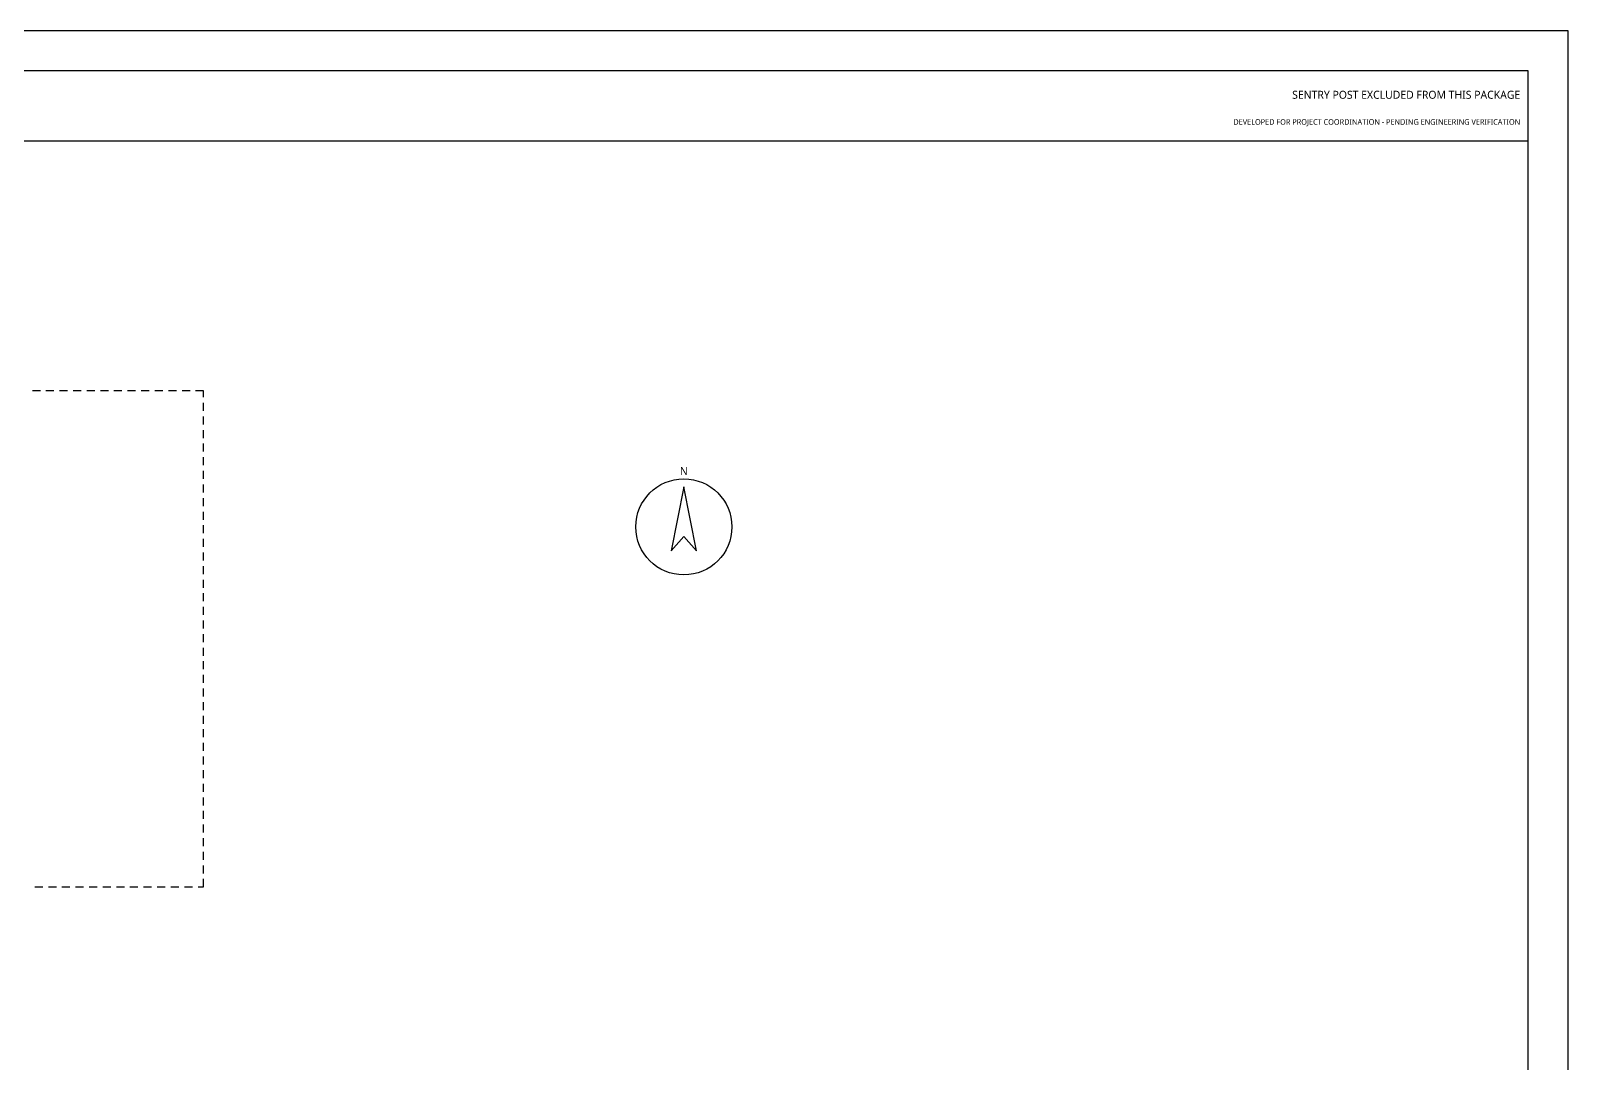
# Model space of a CAD drawing. Header units: millimetres. Extents: x 0 to 841, y 0 to 594.
# Drawn here: x 456.8 to 841, y 335.9 to 594 of the extents above; entities that cross this region are included whole.
import ezdxf
from ezdxf.enums import TextEntityAlignment as Align

# ---------------------------------------------------------------- set-up
doc = ezdxf.new("R2010")
doc.units = ezdxf.units.MM
for name, color, linetype in [('M-ARCH-HIDDEN', 8, 'Continuous'), ('M-FLAG', 1, 'Continuous'), ('M-TITLE', 7, 'Continuous'), ('S-TITLE', 7, 'Continuous')]:
    doc.layers.add(name, color=color, linetype=linetype)
doc.styles.add('OpenSans', font='OpenSans-Regular.ttf')

# ---------------------------------------------------------------- blocks, each defined once
blk = doc.blocks.new('NORTH')
at = {"layer": 'S-TITLE'}
blk.add_lwpolyline([(0, 10), (-3.2, -6), (0, -2.4), (3.2, -6), (0, 10)], close=True, dxfattribs=at)
blk.add_circle((0, 0), 12, dxfattribs=at)

msp = doc.modelspace()

# ---------------------------------------------------------------- linework, layer by layer
at = {"layer": 'M-ARCH-HIDDEN'}
for p, q in [((459.2, 504), (457.2, 504)), ((462.6, 504), (460.6, 504)), ((466, 504), (464, 504)), ((469.4, 504), (467.4, 504)), ((472.8, 504), (470.8, 504)), ((476.2, 504), (474.2, 504)), ((479.6, 504), (477.6, 504)), ((483, 504), (481, 504)), ((486.4, 504), (484.4, 504)), ((489.8, 504), (487.8, 504)), ((493.2, 504), (491.2, 504)), ((496.6, 504), (494.6, 504)), ((500, 504), (498, 504)), ((500, 502.4), (500, 504)), ((500, 499), (500, 501)), ((500, 495.6), (500, 497.6)), ((500, 492.2), (500, 494.2)), ((500, 488.8), (500, 490.8)), ((500, 485.4), (500, 487.4)), ((500, 482), (500, 484)), ((500, 478.6), (500, 480.6)), ((500, 475.2), (500, 477.2)), ((500, 471.8), (500, 473.8)), ((500, 468.4), (500, 470.4)), ((500, 465), (500, 467)), ((500, 461.6), (500, 463.6)), ((500, 458.2), (500, 460.2)), ((500, 454.8), (500, 456.8)), ((500, 451.4), (500, 453.4)), ((500, 448), (500, 450)), ((500, 444.6), (500, 446.6)), ((500, 441.2), (500, 443.2)), ((500, 437.8), (500, 439.8)), ((500, 434.4), (500, 436.4)), ((500, 431), (500, 433)), ((500, 427.6), (500, 429.6)), ((500, 424.2), (500, 426.2)), ((500, 420.8), (500, 422.8)), ((500, 417.4), (500, 419.4)), ((500, 414), (500, 416)), ((500, 410.6), (500, 412.6)), ((500, 407.2), (500, 409.2)), ((500, 403.8), (500, 405.8)), ((500, 400.4), (500, 402.4)), ((500, 397), (500, 399)), ((500, 393.6), (500, 395.6)), ((500, 390.2), (500, 392.2)), ((500, 386.8), (500, 388.8)), ((500, 383.4), (500, 385.4)), ((500, 380), (500, 382)), ((457.8, 380), (459.8, 380)), ((461.2, 380), (463.2, 380)), ((464.6, 380), (466.6, 380)), ((468, 380), (470, 380)), ((471.4, 380), (473.4, 380)), ((474.8, 380), (476.8, 380)), ((478.2, 380), (480.2, 380)), ((481.6, 380), (483.6, 380)), ((485, 380), (487, 380)), ((488.4, 380), (490.4, 380)), ((491.8, 380), (493.8, 380)), ((495.2, 380), (497.2, 380)), ((498.6, 380), (500, 380))]:
    msp.add_line(p, q, dxfattribs=at)
at = {"layer": 'M-TITLE'}
msp.add_line((10, 566.5), (831, 566.5), dxfattribs=at)
at = {"layer": 'S-TITLE'}
for points in [[(0, 0), (841, 0), (841, 594), (0, 594)], [(10, 10), (831, 10), (831, 584), (10, 584)]]:
    msp.add_lwpolyline(points, close=True, dxfattribs=at)

# ---------------------------------------------------------------- block references
at = {"layer": 'M-TITLE'}
msp.add_blockref('NORTH', (620, 470), dxfattribs=at)

# ---------------------------------------------------------------- texts
at = {"layer": 'M-FLAG', "style": 'OpenSans'}
for s, height, p in [('SENTRY POST EXCLUDED FROM THIS PACKAGE', 2, (829, 577)), ('DEVELOPED FOR PROJECT COORDINATION - PENDING ENGINEERING VERIFICATION', 1.4, (829, 570.5))]:
    msp.add_text(s, height=height, dxfattribs=at).set_placement(p, align=Align.RIGHT)
at = {"layer": 'M-TITLE', "style": 'OpenSans'}
msp.add_text('N', height=2, dxfattribs=at).set_placement((620, 484), align=Align.MIDDLE_CENTER)

doc.saveas('drawing.dxf')
